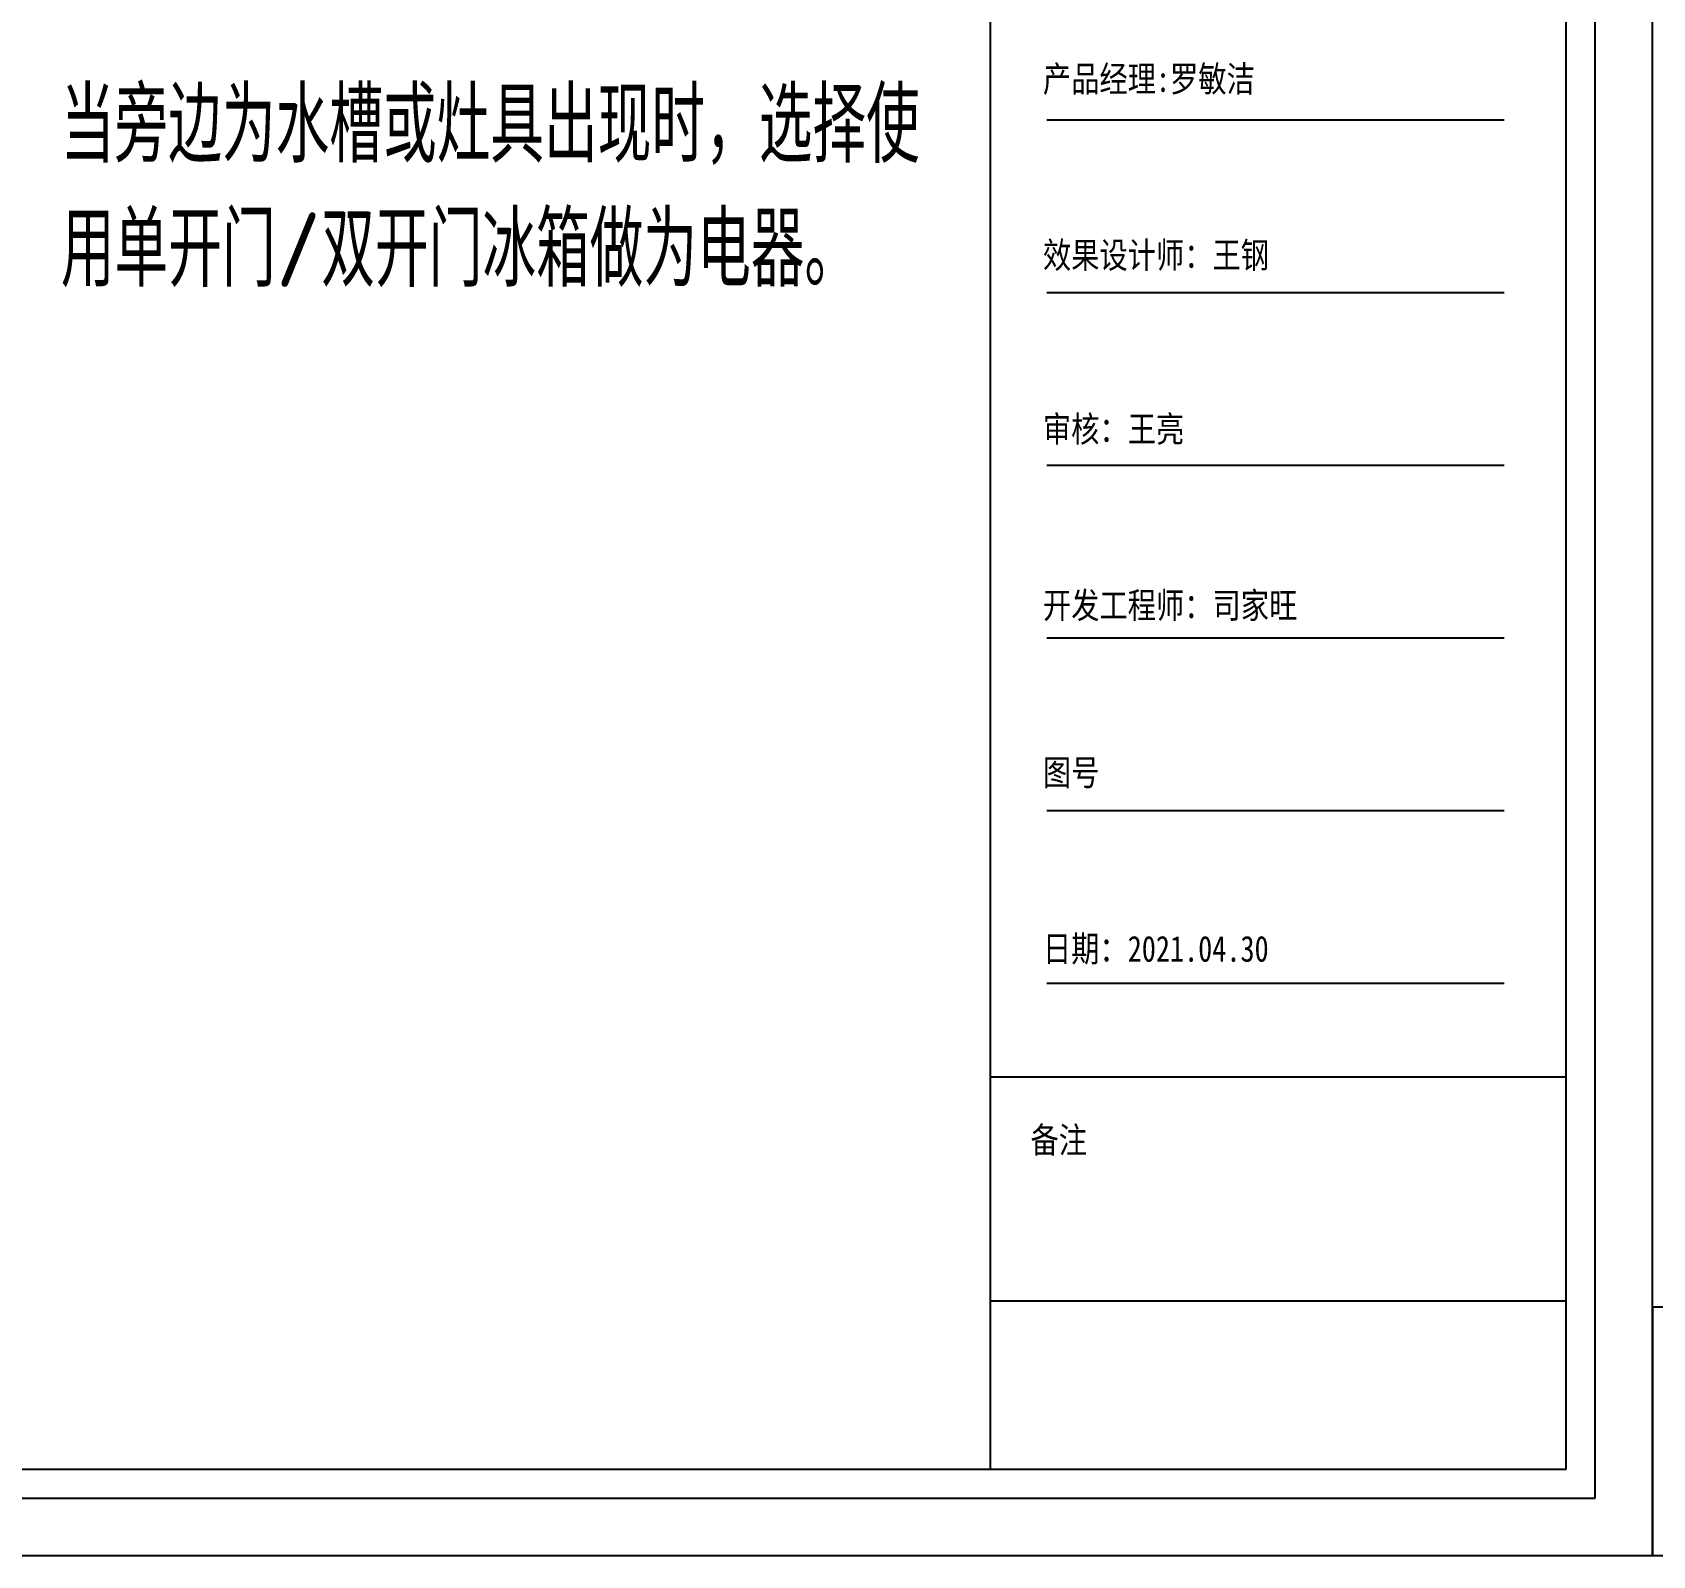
# Model space of a CAD drawing. Extents: x 422240 to 534325, y -8262 to 172635.
# Drawn here: x 494396 to 497655, y 117189 to 120254 of the extents above; entities that cross this region are included whole.
import ezdxf

# ---------------------------------------------------------------- set-up
doc = ezdxf.new("R2010")
doc.units = 0
doc.header["$LTSCALE"] = 1000
doc.header["$MEASUREMENT"] = 0
doc.styles.get("Standard").update_dxf_attribs({"font": 'gbenor.shx', "bigfont": 'gbcbig.shx'})
doc.styles.add('WJ', font='', dxfattribs={"width": 0.8, "height": 135})
doc.styles.get('WJ').set_extended_font_data('FangSong_GB2312')

# ---------------------------------------------------------------- blocks, each defined once
blk = doc.blocks.new('厨房摆放方案图框')
at = {"color": 251}
for p, q in [((25026.8, 493.2), (25026.8, 17757)), ((372.5, 493.2), (25026.8, 493.2))]:
    blk.add_line(p, q, dxfattribs=at)
for p, q in [((21375.6, 667.1), (21375.6, 17583.2)), ((24852.9, 667.1), (24852.9, 17583.2)), ((21714.5, 8821.1), (24478, 8821.1)), ((21714.5, 7777.8), (24478, 7777.8)), ((21714.5, 6734.6), (24478, 6734.6)), ((21714.5, 5691.4), (24478, 5691.4)), ((21714.5, 4648.2), (24478, 4648.2)), ((21714.5, 3605), (24478, 3605)), ((21375.6, 3038.9), (24852.9, 3038.9)), ((21375.6, 1685.5), (24852.9, 1685.5)), ((546.3, 667.1), (24852.9, 667.1))]:
    blk.add_line(p, q)
blk.add_lwpolyline([(-25.1, 145.5), (25374.5, 145.5), (25374.5, 18104.8), (-25.1, 18104.8)], close=True)
at = {"attachment_point": 1, "style": 'WJ'}
for s, insert, char_height, width in [('{\\fSimSun|b0|i0|c134|p2;产品经理:罗敏洁}', (21691.3, 9146.2), 156.481, 1903.637), ('{\\fSimSun|b0|i0|c134|p2;效果设计师：王钢}', (21691.3, 8081.3), 156.481, 1955.698), ('{\\fSimSun|b0|i0|c134|p2;审核：王亮}', (21691.3, 7030.1), 156.481, 936.029), ('{\\fSimSun|b0|i0|c134|p2;开发工程师：司家旺}', (21691.3, 5965.3), 156.481, 2657.87), ('图号', (21691.3, 4955.1), 156.48, 936.029), ('{\\fSimSun|b0|i0|c134|p2;日期：2021.04.30}', (21691.3, 3890.2), 156.481, 2286.18), ('{\\fSimSun|b0|i0|c134|p2;备注}', (21616.2, 2734.4), 156.481, 1247.497)]:
    blk.add_mtext(s, dxfattribs=dict(at, insert=insert, char_height=char_height, width=width))

msp = doc.modelspace()

# ---------------------------------------------------------------- linework, layer by layer
msp.add_lwpolyline([(497655.2, 117188.8), (498155.2, 117188.8), (498155.2, 117688.8), (497655.2, 117688.8)], close=True)

# ---------------------------------------------------------------- block references
at = {"xscale": 0.3330153595476334, "yscale": 0.3330153595476334, "zscale": 0.3330153595476334}
msp.add_blockref('厨房摆放方案图框', (489205.1, 117140.4), dxfattribs=at)

# ---------------------------------------------------------------- texts
at = {"insert": (494453, 120141.8), "char_height": 150, "attachment_point": 1}
msp.add_mtext_dynamic_manual_height_columns('当旁边为水槽或灶具出现时，选择使用单开门/双开门冰箱做为电器。', width=1734.523, gutter_width=1750, heights=[0], dxfattribs=at)

doc.saveas('drawing.dxf')
